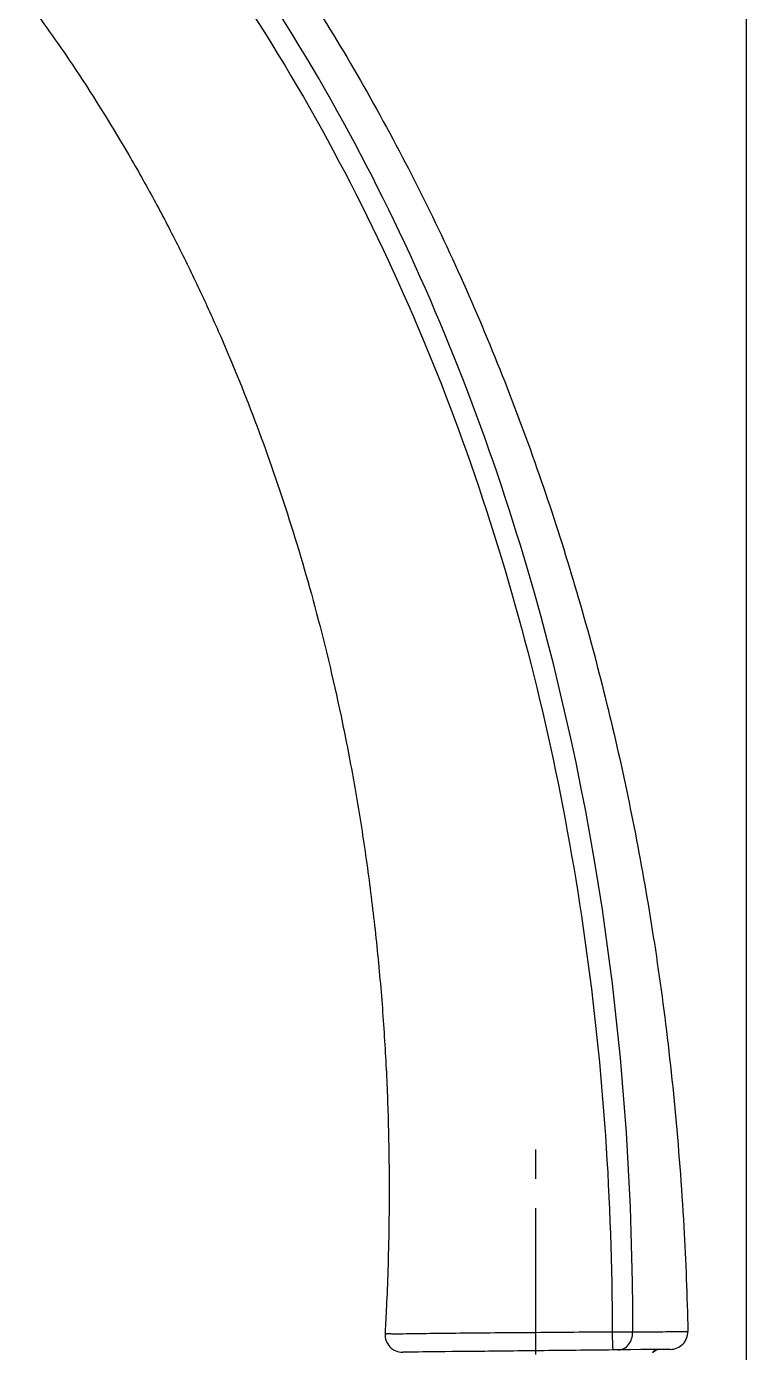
# Model space of a CAD drawing. Extents: x 0 to 1354, y 0 to 992.
# Drawn here: x 888.2 to 949.7, y 516.9 to 630.1 of the extents above; entities that cross this region are included whole.
import ezdxf

# ---------------------------------------------------------------- set-up
doc = ezdxf.new("R2010")
doc.units = 0
doc.header["$LTSCALE"] = 10
doc.header["$MEASUREMENT"] = 0
doc.linetypes.add('CENTER', pattern=[2, 1.25, -0.25, 0.25, -0.25])
doc.layers.add('1', color=7, linetype='CONTINUOUS')
doc.layers.add('치수선', color=7, linetype='CONTINUOUS', lineweight=20)

msp = doc.modelspace()

# ---------------------------------------------------------------- linework, layer by layer
at = {"layer": '1', "color": 1, "linetype": 'CENTER', "lineweight": -3}
msp.add_line((931.7, 396.72), (931.7, 535.02), dxfattribs=at)
at = {"layer": '1', "color": 7, "linetype": 'Continuous', "lineweight": -3}
msp.add_arc((943.19, 518.66), 1.5, 270.6153, 1.2757, dxfattribs=at)
at = {"layer": '1', "color": 7, "linetype": 'Continuous', "lineweight": -3, "extrusion": (-3.73237e-06, -6.73035e-06, 1)}
msp.add_arc((920.32, 518.42, -0.01), 1.5, 176.7539, 270.6153, dxfattribs=at)
at = {"layer": '1', "color": 7, "linetype": 'Continuous', "lineweight": -3}
for centre, major_axis, ratio, start_param, end_param in [((938.29, 518.61), (-0.02, 1.5), 0.046231, 1.531997, 3.141593), ((938.73, 518.62), (0.02, -1.5), 0.829516, 0, 1.58079)]:
    msp.add_ellipse(centre, major_axis=major_axis, ratio=ratio, start_param=start_param, end_param=end_param, dxfattribs=at)
for points, knots in [([(939.98, 518.65), (940.04, 541.38), (937.02, 564.1), (927.06, 596.73), (922.87, 607.25), (912.55, 627.45), (906.43, 637.09), (899.33, 646)], [0, 0, 0, 0, 0.5, 0.5, 0.75, 0.75, 1, 1, 1, 1]), ([(902.91, 646.14), (904.74, 643.78), (908.3, 638.95), (913.28, 631.41), (917.91, 623.58), (922.17, 615.5), (927.34, 604.43), (931.71, 593.1), (935.27, 581.79), (937.55, 573.41), (939.49, 564.98), (941.15, 556.35), (942.53, 547.37), (943.63, 537.87), (944.37, 528.18), (944.63, 521.69), (944.69, 518.7)], [0, 0, 0, 0, 0.066499, 0.133873, 0.201247, 0.268621, 0.335995, 0.470742, 0.538116, 0.60549, 0.672864, 0.740238, 0.807612, 0.874986, 0.94236, 1, 1, 1, 1]), ([(898.39, 644.06), (905.26, 635.3), (911.28, 625.79), (921.39, 605.89), (925.5, 595.52), (931.99, 574.1), (934.34, 563.18), (937.46, 541.02), (938.22, 529.83), (938.22, 518.67)], [0, 0, 0, 0, 0.25, 0.25, 0.5, 0.5, 0.75, 0.75, 1, 1, 1, 1]), ([(888.19, 632.42), (889.53, 630.62), (892.55, 626.36), (896.09, 620.69), (898.97, 615.6), (900.98, 611.77), (902.86, 607.94), (905.17, 602.86), (907.76, 596.52), (910.52, 588.63), (913.02, 580.17), (914.69, 573.15), (915.7, 568.09), (916.35, 564.61), (917.09, 560.06), (917.83, 554.42), (918.42, 548.74), (918.83, 543.14), (919.08, 537.76), (919.18, 532.74), (919.17, 528.19), (919.08, 524.26), (918.96, 521.07), (918.87, 519.34), (918.83, 518.63), (918.82, 518.5)], [0, 0, 0, 0, 0.056439, 0.131201, 0.168582, 0.205963, 0.243344, 0.280725, 0.355487, 0.430249, 0.50501, 0.579772, 0.598463, 0.617153, 0.654534, 0.691915, 0.729296, 0.766677, 0.804058, 0.841439, 0.87882, 0.916201, 0.953582, 0.990962, 1, 1, 1, 1]), ([(918.82, 518.5), (918.84, 518.5), (918.89, 518.5), (919.23, 518.51), (919.78, 518.48), (920.79, 518.52), (922.56, 518.53), (925.04, 518.56), (927.98, 518.59), (931.1, 518.61), (934.63, 518.64), (936.95, 518.66), (938.22, 518.67)], [0, 0, 0, 0, 0.062942, 0.125399, 0.178434, 0.250566, 0.375485, 0.50035, 0.6089, 0.749426, 0.863477, 1, 1, 1, 1]), ([(939.98, 518.65), (940.39, 518.65), (941.25, 518.65), (942.35, 518.67), (943.31, 518.68), (944.07, 518.69), (944.59, 518.7), (944.66, 518.7), (944.69, 518.7)], [0, 0, 0, 0, 0.139879, 0.290529, 0.451919, 0.624003, 0.806723, 1, 1, 1, 1]), ([(938.31, 517.11), (936.16, 517.09), (934.07, 517.07), (930, 517.02), (928.07, 517), (924.63, 516.97), (923.13, 516.95), (920.95, 516.93), (920.33, 516.92), (920.33, 516.92)], [0, 0, 0, 0, 0.25, 0.25, 0.5, 0.5, 0.75, 0.75, 1, 1, 1, 1]), ([(938.75, 517.12), (938.72, 517.12), (938.67, 517.12), (938.58, 517.12), (938.53, 517.11), (938.42, 517.11), (938.37, 517.11), (938.31, 517.11)], [0, 0, 0, 0, 0.341939, 0.341939, 0.670963, 0.670963, 1, 1, 1, 1])]:
    msp.add_open_spline(points, degree=3, knots=knots, dxfattribs=at)
for points, degree in [([(938.22, 518.67), (938.88, 518.67), (939.61, 518.66), (939.98, 518.65)], 3), ([(943.21, 517.16), (943.21, 517.16), (941.67, 517.15), (938.75, 517.12)], 3), ([(941.7, 516.91), (941.79, 516.98), (941.9, 517.03)], 2)]:
    msp.add_open_spline(points, degree=degree, dxfattribs=at)
msp.add_rational_spline([(942.32, 517.16), (941.94, 517.15), (941.66, 516.9)], [1, 0.864806218807, 0.854421583602], degree=2, dxfattribs=at)
at = {"layer": '치수선', "lineweight": -3}
msp.add_line((949.7, 120.98), (949.7, 744.51), dxfattribs=at)

doc.saveas('drawing.dxf')
